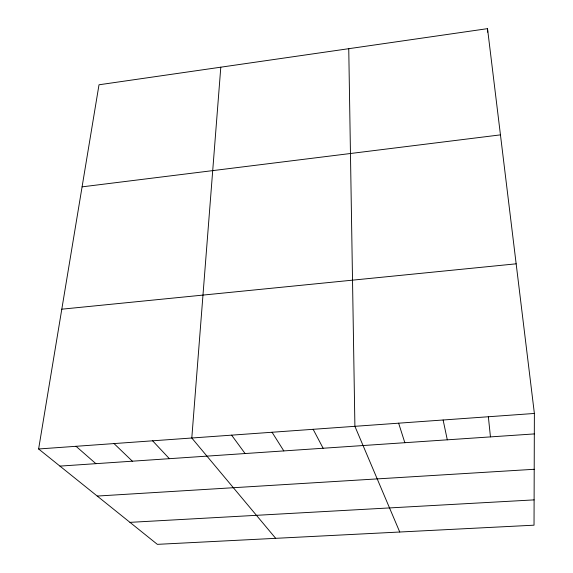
<?xml version="1.0" encoding="UTF-8"?>
<svg xmlns="http://www.w3.org/2000/svg" width="573" height="573" viewBox="0 0 573 573"><rect width="100%" height="100%" fill="white"/><g stroke="black" fill="none" stroke-linecap="round" stroke-linejoin="round"><path stroke-width="0.86" d="M534.38 413.455L534.029 525.183L157.346 544.35L38.62 448.981L99.007 84.783L487.516 28.65L534.38 413.455L38.62 448.981M220.798 67.184L191.797 438.008L275.677 538.326M82.082 186.855L500.451 134.87M61.798 309.184L516.158 263.824M59.936 466.107L534.315 433.919M97.224 496.06L534.208 469.28M129.956 522.354L534.108 499.885M76.037 446.303L95.884 463.664M114.027 443.581L132.356 461.193M152.611 440.816L169.379 458.679M231.607 435.158L245.094 453.544M272.053 432.257L283.814 450.915M313.144 429.313L323.129 448.244M399.746 532.016L354.902 426.319L348.749 48.698M398.636 423.189L404.839 442.7M443.115 420.002L447.298 439.82M488.361 416.757L490.452 436.891M487.516 28.65L487.716 32.21"/></g></svg>
